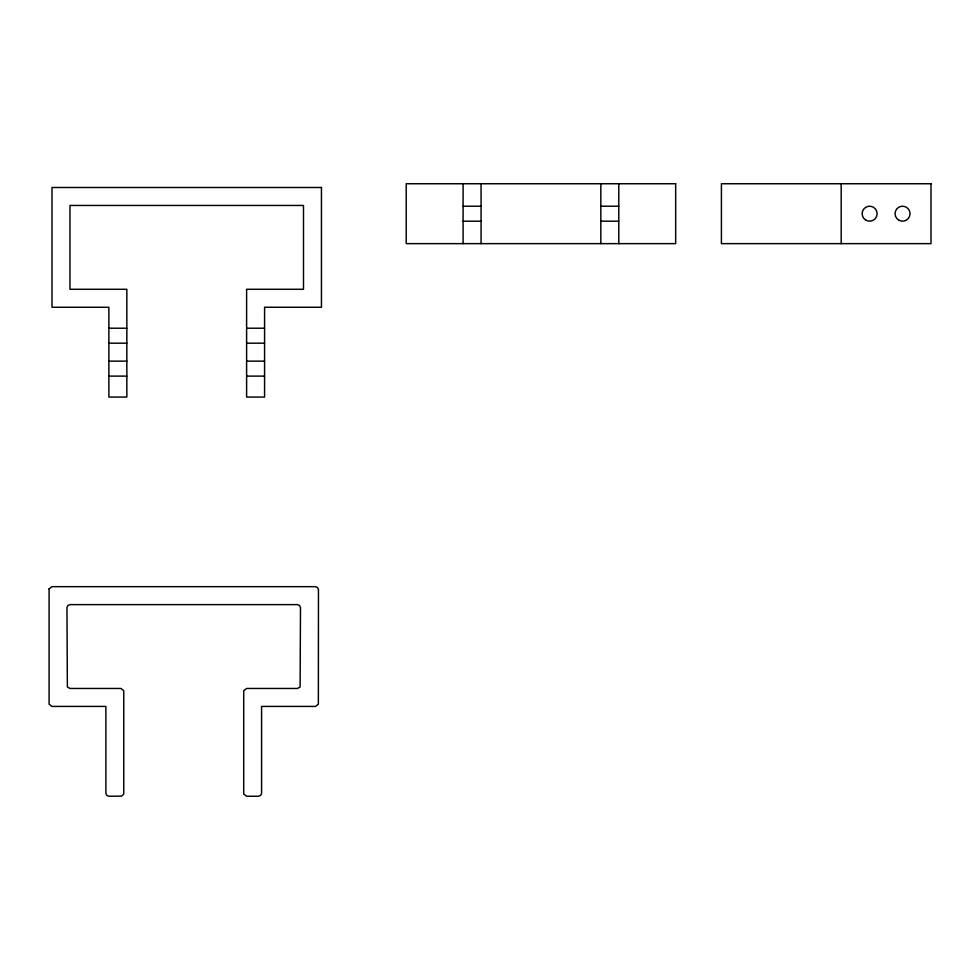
<?xml version="1.0" encoding="UTF-8"?>
<svg xmlns="http://www.w3.org/2000/svg" width="980" height="980" viewBox="0 0 980 980"><rect width="100%" height="100%" fill="white"/><g stroke="black" fill="none" stroke-linecap="round" stroke-linejoin="round"><path stroke-width="1.47" d="M463.099 206.217L481.07 206.217M600.826 206.217L618.784 206.217M463.099 221.186L481.07 221.186M600.826 221.186L618.784 221.186M108.878 328.214L126.849 328.214M246.605 328.214L264.576 328.214M108.878 343.184L126.849 343.184M246.605 343.184L264.576 343.184M108.878 361.142L126.849 361.142M246.605 361.142L264.576 361.142M108.878 376.112L126.849 376.112M246.605 376.112L264.576 376.112M841.183 183.75L841.183 243.64M618.784 183.75L618.784 243.64M600.826 183.75L600.826 243.64M481.07 183.75L481.07 243.64M463.099 183.75L463.099 243.64M49.098 588.882L49.098 704.204L51.989 706.421L105.889 706.421L105.889 793.249L106.759 795.368L108.878 796.25L121.63 796.14L123.749 794.02L123.749 690.68L120.859 688.462L69.96 688.462L67.363 686.968L66.959 607.625L67.841 605.505L69.96 604.623L297.504 604.623L299.623 605.505L300.493 607.625L300.101 686.968L297.504 688.462L246.605 688.462L243.714 690.68L243.714 794.02L246.605 796.25L258.585 796.25L260.704 795.368L261.574 793.249L261.574 706.421L315.474 706.421L318.365 704.204L318.463 589.654L317.581 587.535L315.474 586.665L51.989 586.665L49.098 588.882M675.673 183.75L406.21 183.75L406.21 243.64L675.673 243.64L675.673 183.75M931 183.75L721.415 183.75L721.415 243.64L931 243.64L931 183.75M321.452 187.486L51.989 187.486L51.989 307.255L108.878 307.255L108.878 397.072L126.849 397.072L126.849 289.284L69.96 289.284L69.96 205.457L303.494 205.457L303.494 289.284L246.605 289.284L246.605 397.072L264.576 397.072L264.576 307.255L321.452 307.255L321.452 187.486M865.879 220.182A7.485 7.485 0 0 0 877.112 213.701A7.485 7.485 0 0 0 865.879 207.209A7.485 7.485 0 0 0 865.879 220.182M898.819 220.182A7.485 7.485 0 0 0 910.04 213.701A7.485 7.485 0 0 0 898.819 207.209A7.485 7.485 0 0 0 898.819 220.182"/></g></svg>
